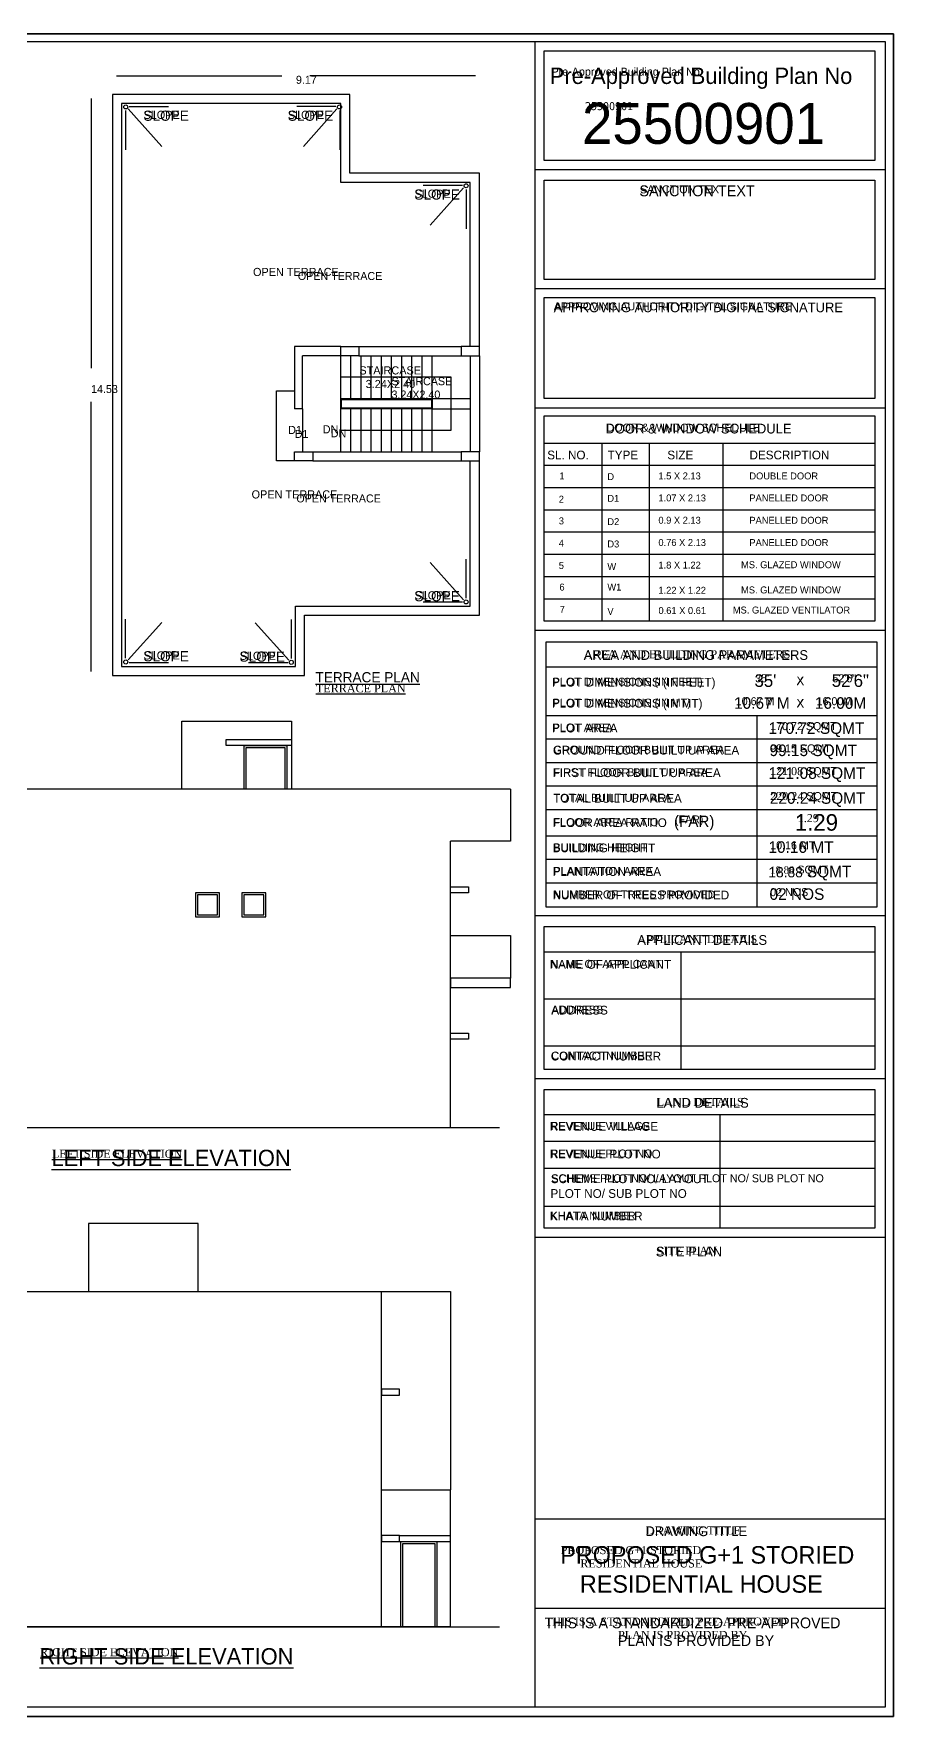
# Model space of a CAD drawing. Header units: metres. Extents: x -9383.9 to -9324.5, y 28762.6 to 28804.7.
# Drawn here: x -9345.96 to -9324.48, y 28762.61 to 28804.66 of the extents above; entities that cross this region are included whole.
import ezdxf

# ---------------------------------------------------------------- set-up
doc = ezdxf.new("R2010")
doc.units = ezdxf.units.M
for name, color, linetype in [('_D', 7, 'Continuous'), ('Chajja', 7, 'Continuous'), ('column', 7, 'Continuous'), ('dw text', 7, 'Continuous'), ('ELE', 7, 'Continuous'), ('ELE-2', 7, 'Continuous'), ('ELE-3', 7, 'Continuous'), ('FORMAT LINE', 7, 'Continuous'), ('rm text', 7, 'Continuous'), ('RM TXT', 7, 'Continuous'), ('SITE_PLAN', 7, 'Continuous'), ('STAIRS', 7, 'Continuous'), ('TEXT', 7, 'Continuous'), ('TEXT-D-W', 7, 'Continuous'), ('WALL', 7, 'Continuous'), ('win', 7, 'Continuous')]:
    doc.layers.add(name, color=color, linetype=linetype)

msp = doc.modelspace()

# ---------------------------------------------------------------- linework, layer by layer
at = {"layer": '_D'}
for p, q in [((-9334.045, 28785.782), (-9348.565, 28785.782)), ((-9335.545, 28777.323), (-9335.545, 28784.486)), ((-9349.926, 28777.323), (-9334.319, 28777.323)), ((-9348.565, 28777.323), (-9335.545, 28777.323)), ((-9348.565, 28773.227), (-9337.275, 28773.227)), ((-9349.926, 28764.845), (-9334.319, 28764.845)), ((-9335.545, 28764.845), (-9348.565, 28764.845))]:
    msp.add_line(p, q, dxfattribs=at)
for points in [[(-9342.263, 28785.782), (-9342.263, 28787.483), (-9339.519, 28787.483), (-9339.519, 28785.782)], [(-9340.704, 28785.782), (-9340.704, 28786.874), (-9339.634, 28786.874), (-9339.634, 28785.782)], [(-9341.848, 28773.227), (-9341.848, 28774.929), (-9344.591, 28774.929), (-9344.591, 28773.227)]]:
    msp.add_lwpolyline(points, dxfattribs=at)
for points in [[(-9341.92, 28782.591), (-9341.32, 28782.591), (-9341.32, 28783.191), (-9341.92, 28783.191)], [(-9340.763, 28782.591), (-9340.163, 28782.591), (-9340.163, 28783.191), (-9340.763, 28783.191)]]:
    msp.add_lwpolyline(points, close=True, dxfattribs=at)
at = {"layer": 'Chajja'}
msp.add_lwpolyline([(-9339.447, 28793.984), (-9339.897, 28793.984), (-9339.897, 28795.733), (-9339.447, 28795.733)], dxfattribs=at)
at = {"layer": 'column'}
for points in [[(-9338.291, 28796.841), (-9337.834, 28796.841), (-9337.834, 28796.613), (-9338.291, 28796.613)], [(-9334.825, 28796.841), (-9335.282, 28796.841), (-9335.282, 28796.613), (-9334.825, 28796.613)], [(-9339.447, 28794.213), (-9338.99, 28794.213), (-9338.99, 28793.984), (-9339.447, 28793.984)], [(-9334.825, 28794.213), (-9335.282, 28794.213), (-9335.282, 28793.984), (-9334.825, 28793.984)]]:
    msp.add_lwpolyline(points, close=True, dxfattribs=at)
at = {"layer": 'ELE'}
for p, q in [((-9334.045, 28785.782), (-9334.045, 28784.486)), ((-9334.045, 28784.486), (-9335.545, 28784.486)), ((-9337.275, 28768.274), (-9337.275, 28773.227)), ((-9337.275, 28773.227), (-9335.545, 28773.227)), ((-9335.545, 28773.227), (-9335.545, 28768.274)), ((-9337.275, 28764.845), (-9337.275, 28768.274)), ((-9337.275, 28768.274), (-9335.545, 28768.274))]:
    msp.add_line(p, q, dxfattribs=at)
for points in [[(-9339.519, 28786.874), (-9341.154, 28786.874), (-9341.154, 28787.024), (-9339.519, 28787.024)], [(-9335.545, 28780.829), (-9334.045, 28780.829), (-9334.045, 28781.057), (-9335.545, 28781.057)]]:
    msp.add_lwpolyline(points, close=True, dxfattribs=at)
at = {"layer": 'ELE-2'}
for p, q in [((-9335.545, 28782.124), (-9334.045, 28782.124)), ((-9334.045, 28782.124), (-9334.045, 28781.057))]:
    msp.add_line(p, q, dxfattribs=at)
msp.add_lwpolyline([(-9340.654, 28785.782), (-9340.654, 28786.824), (-9339.684, 28786.824), (-9339.684, 28785.782)], dxfattribs=at)
for points in [[(-9337.275, 28770.636), (-9336.825, 28770.636), (-9336.825, 28770.786), (-9337.275, 28770.786)], [(-9337.275, 28766.979), (-9336.825, 28766.979), (-9336.825, 28767.129), (-9337.275, 28767.129)]]:
    msp.add_lwpolyline(points, close=True, dxfattribs=at)
at = {"layer": 'ELE-3'}
for p, q in [((-9335.545, 28764.845), (-9335.545, 28768.274)), ((-9336.825, 28767.129), (-9335.545, 28767.129)), ((-9336.825, 28766.979), (-9335.545, 28766.979))]:
    msp.add_line(p, q, dxfattribs=at)
for points in [[(-9335.095, 28783.191), (-9335.545, 28783.191), (-9335.545, 28783.341), (-9335.095, 28783.341)], [(-9335.095, 28779.533), (-9335.545, 28779.533), (-9335.545, 28779.683), (-9335.095, 28779.683)]]:
    msp.add_lwpolyline(points, close=True, dxfattribs=at)
for points in [[(-9336.79, 28764.845), (-9336.79, 28766.979), (-9335.89, 28766.979), (-9335.89, 28764.845)], [(-9336.74, 28764.845), (-9336.74, 28766.929), (-9335.94, 28766.929), (-9335.94, 28764.845)]]:
    msp.add_lwpolyline(points, dxfattribs=at)
at = {"layer": 'FORMAT LINE'}
for p, q in [((-9333.204, 28794.425), (-9324.943, 28794.425)), ((-9331.765, 28794.425), (-9331.765, 28789.979)), ((-9330.583, 28794.425), (-9330.583, 28789.979)), ((-9328.742, 28794.425), (-9328.74, 28789.979)), ((-9333.204, 28793.88), (-9324.943, 28793.88)), ((-9333.204, 28793.322), (-9324.943, 28793.322)), ((-9333.204, 28792.765), (-9324.943, 28792.765)), ((-9333.204, 28792.208), (-9324.943, 28792.208)), ((-9333.204, 28791.65), (-9324.943, 28791.65)), ((-9333.204, 28791.093), (-9324.943, 28791.093)), ((-9333.204, 28791.093), (-9324.943, 28791.093)), ((-9333.204, 28790.536), (-9324.943, 28790.536)), ((-9333.153, 28788.84), (-9324.892, 28788.84)), ((-9333.153, 28787.626), (-9324.892, 28787.626)), ((-9327.893, 28787.626), (-9327.893, 28782.836)), ((-9333.153, 28787.038), (-9324.892, 28787.038)), ((-9333.153, 28786.45), (-9324.892, 28786.45)), ((-9333.153, 28785.862), (-9324.892, 28785.862)), ((-9333.153, 28785.274), (-9324.892, 28785.274)), ((-9333.153, 28784.618), (-9324.892, 28784.618)), ((-9333.153, 28784.03), (-9324.892, 28784.03)), ((-9333.153, 28783.442), (-9324.892, 28783.442)), ((-9333.207, 28781.72), (-9324.946, 28781.72)), ((-9329.791, 28781.72), (-9329.791, 28778.78)), ((-9333.207, 28780.544), (-9324.946, 28780.544)), ((-9333.207, 28779.368), (-9324.946, 28779.368)), ((-9333.207, 28777.652), (-9324.946, 28777.652)), ((-9328.821, 28777.652), (-9328.821, 28774.811)), ((-9333.207, 28776.981), (-9324.946, 28776.981)), ((-9333.207, 28776.31), (-9324.946, 28776.31)), ((-9333.207, 28775.36), (-9324.946, 28775.36))]:
    msp.add_line(p, q, dxfattribs=at)
for points in [[(-9383.883, 28762.611), (-9324.483, 28762.611), (-9324.483, 28804.661), (-9383.883, 28804.661)], [(-9383.683, 28762.851), (-9324.683, 28762.851), (-9324.683, 28804.461), (-9383.683, 28804.461)], [(-9333.207, 28804.231), (-9324.946, 28804.231), (-9324.946, 28801.495), (-9333.207, 28801.495)], [(-9333.207, 28801.002), (-9324.946, 28801.002), (-9324.946, 28798.52), (-9333.207, 28798.52)], [(-9333.207, 28798.067), (-9324.946, 28798.067), (-9324.946, 28795.54), (-9333.207, 28795.54)], [(-9333.204, 28795.109), (-9324.943, 28795.109), (-9324.943, 28789.979), (-9333.204, 28789.979)], [(-9333.153, 28789.466), (-9324.892, 28789.466), (-9324.892, 28782.836), (-9333.153, 28782.836)], [(-9333.207, 28782.346), (-9324.946, 28782.346), (-9324.946, 28778.78), (-9333.207, 28778.78)], [(-9333.207, 28778.278), (-9324.946, 28778.278), (-9324.946, 28774.811), (-9333.207, 28774.811)]]:
    msp.add_lwpolyline(points, close=True, dxfattribs=at)
for points in [[(-9333.434, 28762.863), (-9333.434, 28804.461)], [(-9333.434, 28801.269), (-9324.683, 28801.269)], [(-9333.434, 28798.295), (-9324.683, 28798.295)], [(-9333.434, 28795.314), (-9324.683, 28795.314)], [(-9333.434, 28789.754), (-9324.683, 28789.754)], [(-9333.434, 28782.622), (-9324.683, 28782.622)], [(-9333.434, 28778.554), (-9324.683, 28778.554)], [(-9333.434, 28774.586), (-9324.683, 28774.586)], [(-9333.434, 28767.549), (-9324.683, 28767.549)], [(-9333.434, 28765.311), (-9324.683, 28765.311)]]:
    msp.add_lwpolyline(points, dxfattribs=at)
at = {"layer": 'SITE_PLAN'}
for p, q in [((-9383.883, 28804.661), (-9324.483, 28804.661)), ((-9324.483, 28804.661), (-9383.883, 28804.661)), ((-9324.683, 28804.461), (-9383.683, 28804.461)), ((-9333.434, 28762.863), (-9333.434, 28804.461)), ((-9324.683, 28762.851), (-9324.683, 28804.461)), ((-9324.483, 28804.661), (-9324.483, 28762.611)), ((-9324.483, 28762.611), (-9324.483, 28804.661)), ((-9333.207, 28804.231), (-9324.946, 28804.231)), ((-9333.207, 28801.495), (-9333.207, 28804.231)), ((-9324.946, 28804.231), (-9324.946, 28801.495)), ((-9343.893, 28803.609), (-9339.759, 28803.609)), ((-9334.925, 28803.609), (-9339.059, 28803.609)), ((-9344.527, 28803.044), (-9344.527, 28796.299)), ((-9338.061, 28803.144), (-9343.993, 28803.144)), ((-9343.993, 28803.144), (-9343.993, 28788.618)), ((-9338.061, 28801.174), (-9338.061, 28803.144)), ((-9338.291, 28802.914), (-9343.763, 28802.914)), ((-9343.763, 28802.914), (-9343.763, 28788.848)), ((-9338.291, 28800.944), (-9338.291, 28802.914)), ((-9324.946, 28801.495), (-9333.207, 28801.495)), ((-9335.055, 28800.944), (-9338.291, 28800.944)), ((-9334.825, 28801.174), (-9338.061, 28801.174)), ((-9335.055, 28796.841), (-9335.055, 28800.944)), ((-9334.825, 28796.841), (-9334.825, 28801.174)), ((-9333.434, 28801.269), (-9324.683, 28801.269)), ((-9333.207, 28801.002), (-9324.946, 28801.002)), ((-9333.207, 28798.52), (-9333.207, 28801.002)), ((-9324.946, 28801.002), (-9324.946, 28798.52)), ((-9324.946, 28798.52), (-9333.207, 28798.52)), ((-9333.434, 28798.295), (-9324.683, 28798.295)), ((-9333.207, 28798.067), (-9324.946, 28798.067)), ((-9333.207, 28795.54), (-9333.207, 28798.067)), ((-9324.946, 28798.067), (-9324.946, 28795.54)), ((-9338.291, 28796.841), (-9339.447, 28796.841)), ((-9339.447, 28796.841), (-9339.447, 28795.283)), ((-9338.291, 28796.841), (-9337.834, 28796.841)), ((-9338.291, 28796.613), (-9338.291, 28796.841)), ((-9337.834, 28796.841), (-9335.282, 28796.841)), ((-9337.834, 28796.841), (-9337.834, 28796.613)), ((-9334.825, 28796.841), (-9335.282, 28796.841)), ((-9335.282, 28796.841), (-9335.282, 28796.613)), ((-9334.825, 28796.613), (-9334.825, 28796.841)), ((-9339.247, 28795.283), (-9339.247, 28796.613)), ((-9338.291, 28796.613), (-9339.247, 28796.613)), ((-9338.291, 28795.54), (-9338.291, 28796.613)), ((-9337.834, 28796.613), (-9338.291, 28796.613)), ((-9338.037, 28795.54), (-9338.037, 28796.613)), ((-9337.834, 28796.613), (-9335.282, 28796.613)), ((-9337.783, 28795.54), (-9337.783, 28796.613)), ((-9337.529, 28795.54), (-9337.529, 28796.613)), ((-9337.275, 28795.54), (-9337.275, 28796.613)), ((-9337.021, 28795.54), (-9337.021, 28796.613)), ((-9336.767, 28795.54), (-9336.767, 28796.613)), ((-9336.513, 28795.54), (-9336.513, 28796.613)), ((-9336.259, 28795.54), (-9336.259, 28796.613)), ((-9336.005, 28794.213), (-9336.005, 28796.613)), ((-9335.282, 28796.613), (-9334.825, 28796.613)), ((-9335.055, 28796.613), (-9335.055, 28794.213)), ((-9334.825, 28796.613), (-9334.825, 28794.213)), ((-9344.527, 28788.718), (-9344.527, 28795.463)), ((-9339.897, 28793.984), (-9339.897, 28795.733)), ((-9339.897, 28795.733), (-9339.447, 28795.733)), ((-9338.291, 28795.286), (-9338.291, 28795.54)), ((-9338.291, 28795.54), (-9336.005, 28795.54)), ((-9338.271, 28795.306), (-9338.271, 28795.52)), ((-9338.271, 28795.52), (-9336.025, 28795.52)), ((-9336.025, 28795.52), (-9336.025, 28795.306)), ((-9336.005, 28795.54), (-9335.055, 28795.54)), ((-9336.005, 28795.54), (-9336.005, 28795.286)), ((-9324.946, 28795.54), (-9333.207, 28795.54)), ((-9339.247, 28795.283), (-9339.447, 28795.283)), ((-9339.247, 28795.283), (-9339.247, 28794.213)), ((-9338.291, 28794.213), (-9338.291, 28795.286)), ((-9336.005, 28795.286), (-9338.291, 28795.286)), ((-9336.025, 28795.306), (-9338.271, 28795.306)), ((-9338.037, 28794.213), (-9338.037, 28795.286)), ((-9337.783, 28794.213), (-9337.783, 28795.286)), ((-9337.529, 28794.213), (-9337.529, 28795.286)), ((-9337.275, 28794.213), (-9337.275, 28795.286)), ((-9337.021, 28794.213), (-9337.021, 28795.286)), ((-9336.767, 28794.213), (-9336.767, 28795.286)), ((-9336.513, 28794.213), (-9336.513, 28795.286)), ((-9336.259, 28794.213), (-9336.259, 28795.286)), ((-9336.005, 28795.286), (-9335.055, 28795.286)), ((-9333.434, 28795.314), (-9324.683, 28795.314)), ((-9333.204, 28795.109), (-9324.943, 28795.109)), ((-9333.204, 28789.979), (-9333.204, 28795.109)), ((-9324.943, 28795.109), (-9324.943, 28789.979)), ((-9339.447, 28794.213), (-9338.99, 28794.213)), ((-9339.447, 28793.984), (-9339.447, 28794.213)), ((-9338.99, 28794.213), (-9335.282, 28794.213)), ((-9338.99, 28794.213), (-9338.99, 28793.984)), ((-9334.825, 28794.213), (-9335.282, 28794.213)), ((-9335.282, 28794.213), (-9335.282, 28793.984)), ((-9334.825, 28793.984), (-9334.825, 28794.213)), ((-9333.204, 28794.425), (-9324.943, 28794.425)), ((-9331.765, 28794.425), (-9331.765, 28789.979)), ((-9330.583, 28794.425), (-9330.583, 28789.979)), ((-9328.742, 28794.425), (-9328.74, 28789.979)), ((-9339.447, 28793.984), (-9339.897, 28793.984)), ((-9338.99, 28793.984), (-9339.447, 28793.984)), ((-9338.99, 28793.984), (-9335.282, 28793.984)), ((-9335.282, 28793.984), (-9334.825, 28793.984)), ((-9335.055, 28790.358), (-9335.055, 28793.984)), ((-9334.825, 28790.128), (-9334.825, 28793.984)), ((-9333.204, 28793.88), (-9324.943, 28793.88)), ((-9333.204, 28793.322), (-9324.943, 28793.322)), ((-9333.204, 28792.765), (-9324.943, 28792.765)), ((-9333.204, 28792.208), (-9324.943, 28792.208)), ((-9333.204, 28791.65), (-9324.943, 28791.65)), ((-9333.204, 28791.093), (-9324.943, 28791.093)), ((-9333.204, 28791.093), (-9324.943, 28791.093)), ((-9333.204, 28790.536), (-9324.943, 28790.536)), ((-9339.423, 28788.848), (-9339.423, 28790.358)), ((-9339.423, 28790.358), (-9335.055, 28790.358)), ((-9339.193, 28788.618), (-9339.193, 28790.128)), ((-9339.193, 28790.128), (-9334.825, 28790.128)), ((-9334.825, 28790.128), (-9334.825, 28790.128)), ((-9324.943, 28789.979), (-9333.204, 28789.979)), ((-9333.434, 28789.754), (-9324.683, 28789.754)), ((-9333.153, 28789.466), (-9324.892, 28789.466)), ((-9333.153, 28782.836), (-9333.153, 28789.466)), ((-9324.892, 28789.466), (-9324.892, 28782.836)), ((-9343.763, 28788.848), (-9339.423, 28788.848)), ((-9333.153, 28788.84), (-9324.892, 28788.84)), ((-9343.993, 28788.618), (-9339.193, 28788.618)), ((-9342.263, 28785.782), (-9342.263, 28787.483)), ((-9342.263, 28787.483), (-9339.519, 28787.483)), ((-9339.519, 28787.483), (-9339.519, 28785.782)), ((-9333.153, 28787.626), (-9324.892, 28787.626)), ((-9327.893, 28787.626), (-9327.893, 28782.836)), ((-9341.154, 28786.874), (-9341.154, 28787.024)), ((-9341.154, 28787.024), (-9339.519, 28787.024)), ((-9339.519, 28787.024), (-9339.519, 28786.874)), ((-9333.153, 28787.038), (-9324.892, 28787.038)), ((-9339.519, 28786.874), (-9341.154, 28786.874)), ((-9340.704, 28785.782), (-9340.704, 28786.874)), ((-9340.704, 28786.874), (-9339.634, 28786.874)), ((-9340.654, 28785.782), (-9340.654, 28786.824)), ((-9340.654, 28786.824), (-9339.684, 28786.824)), ((-9339.684, 28786.824), (-9339.684, 28785.782)), ((-9339.634, 28786.874), (-9339.634, 28785.782)), ((-9333.153, 28786.45), (-9324.892, 28786.45)), ((-9334.045, 28785.782), (-9348.565, 28785.782)), ((-9334.045, 28785.782), (-9334.045, 28784.486)), ((-9333.153, 28785.862), (-9324.892, 28785.862)), ((-9333.153, 28785.274), (-9324.892, 28785.274)), ((-9333.153, 28784.618), (-9324.892, 28784.618)), ((-9334.045, 28784.486), (-9335.545, 28784.486)), ((-9335.545, 28777.323), (-9335.545, 28784.486)), ((-9333.153, 28784.03), (-9324.892, 28784.03)), ((-9335.545, 28783.191), (-9335.545, 28783.341)), ((-9335.545, 28783.341), (-9335.095, 28783.341)), ((-9335.095, 28783.341), (-9335.095, 28783.191)), ((-9333.153, 28783.442), (-9324.892, 28783.442)), ((-9341.32, 28783.191), (-9341.92, 28783.191)), ((-9341.92, 28783.191), (-9341.92, 28782.591)), ((-9341.37, 28783.141), (-9341.87, 28783.141)), ((-9341.87, 28783.141), (-9341.87, 28782.641)), ((-9341.37, 28782.641), (-9341.37, 28783.141)), ((-9341.32, 28782.591), (-9341.32, 28783.191)), ((-9340.163, 28783.191), (-9340.763, 28783.191)), ((-9340.763, 28783.191), (-9340.763, 28782.591)), ((-9340.213, 28783.141), (-9340.713, 28783.141)), ((-9340.713, 28783.141), (-9340.713, 28782.641)), ((-9340.213, 28782.641), (-9340.213, 28783.141)), ((-9340.163, 28782.591), (-9340.163, 28783.191)), ((-9335.095, 28783.191), (-9335.545, 28783.191)), ((-9324.892, 28782.836), (-9333.153, 28782.836)), ((-9341.92, 28782.591), (-9341.32, 28782.591)), ((-9341.87, 28782.641), (-9341.37, 28782.641)), ((-9340.763, 28782.591), (-9340.163, 28782.591)), ((-9340.713, 28782.641), (-9340.213, 28782.641)), ((-9333.434, 28782.622), (-9324.683, 28782.622)), ((-9335.545, 28782.124), (-9334.045, 28782.124)), ((-9334.045, 28782.124), (-9334.045, 28781.057)), ((-9333.207, 28782.346), (-9324.946, 28782.346)), ((-9333.207, 28778.78), (-9333.207, 28782.346)), ((-9324.946, 28782.346), (-9324.946, 28778.78)), ((-9333.207, 28781.72), (-9324.946, 28781.72)), ((-9329.791, 28781.72), (-9329.791, 28778.78)), ((-9334.045, 28781.057), (-9335.545, 28781.057)), ((-9335.545, 28781.057), (-9335.545, 28780.829)), ((-9335.545, 28780.829), (-9334.045, 28780.829)), ((-9334.045, 28780.829), (-9334.045, 28781.057)), ((-9333.207, 28780.544), (-9324.946, 28780.544)), ((-9335.545, 28779.533), (-9335.545, 28779.683)), ((-9335.545, 28779.683), (-9335.095, 28779.683)), ((-9335.095, 28779.533), (-9335.545, 28779.533)), ((-9335.095, 28779.683), (-9335.095, 28779.533)), ((-9333.207, 28779.368), (-9324.946, 28779.368)), ((-9324.946, 28778.78), (-9333.207, 28778.78)), ((-9333.434, 28778.554), (-9324.683, 28778.554)), ((-9333.207, 28778.278), (-9324.946, 28778.278)), ((-9333.207, 28774.811), (-9333.207, 28778.278)), ((-9324.946, 28778.278), (-9324.946, 28774.811)), ((-9333.207, 28777.652), (-9324.946, 28777.652)), ((-9328.821, 28777.652), (-9328.821, 28774.811)), ((-9349.926, 28777.323), (-9334.319, 28777.323)), ((-9348.565, 28777.323), (-9335.545, 28777.323)), ((-9333.207, 28776.981), (-9324.946, 28776.981)), ((-9333.207, 28776.31), (-9324.946, 28776.31)), ((-9333.207, 28775.36), (-9324.946, 28775.36)), ((-9341.848, 28774.929), (-9344.591, 28774.929)), ((-9344.591, 28774.929), (-9344.591, 28773.227)), ((-9341.848, 28773.227), (-9341.848, 28774.929)), ((-9333.434, 28774.586), (-9324.683, 28774.586)), ((-9324.946, 28774.811), (-9333.207, 28774.811)), ((-9348.565, 28773.227), (-9337.275, 28773.227)), ((-9337.275, 28768.274), (-9337.275, 28773.227)), ((-9337.275, 28773.227), (-9335.545, 28773.227)), ((-9335.545, 28773.227), (-9335.545, 28768.274)), ((-9336.825, 28770.786), (-9337.275, 28770.786)), ((-9337.275, 28770.786), (-9337.275, 28770.636)), ((-9337.275, 28770.636), (-9336.825, 28770.636)), ((-9336.825, 28770.636), (-9336.825, 28770.786)), ((-9337.275, 28764.845), (-9337.275, 28768.274)), ((-9337.275, 28768.274), (-9335.545, 28768.274)), ((-9335.545, 28764.845), (-9335.545, 28768.274)), ((-9333.434, 28767.549), (-9324.683, 28767.549)), ((-9336.825, 28767.129), (-9337.275, 28767.129)), ((-9337.275, 28767.129), (-9337.275, 28766.979)), ((-9337.275, 28766.979), (-9336.825, 28766.979)), ((-9336.825, 28767.129), (-9335.545, 28767.129)), ((-9336.825, 28766.979), (-9336.825, 28767.129)), ((-9336.825, 28766.979), (-9335.545, 28766.979)), ((-9336.79, 28764.845), (-9336.79, 28766.979)), ((-9336.79, 28766.979), (-9335.89, 28766.979)), ((-9336.74, 28764.845), (-9336.74, 28766.929)), ((-9336.74, 28766.929), (-9335.94, 28766.929)), ((-9335.94, 28766.929), (-9335.94, 28764.845)), ((-9335.89, 28766.979), (-9335.89, 28764.845)), ((-9333.434, 28765.311), (-9324.683, 28765.311)), ((-9349.926, 28764.845), (-9334.319, 28764.845)), ((-9335.545, 28764.845), (-9348.565, 28764.845)), ((-9383.683, 28762.851), (-9324.683, 28762.851)), ((-9324.483, 28762.611), (-9383.883, 28762.611)), ((-9383.883, 28762.611), (-9324.483, 28762.611))]:
    msp.add_line(p, q, dxfattribs=at)
for points in [[(-9343.666, 28802.738), (-9343.666, 28801.758)], [(-9343.597, 28802.779), (-9342.76, 28801.844)], [(-9343.572, 28802.84), (-9342.592, 28802.84)], [(-9338.41, 28802.84), (-9339.39, 28802.84)], [(-9338.385, 28802.779), (-9339.221, 28801.844)], [(-9338.316, 28802.738), (-9338.316, 28801.758)], [(-9335.246, 28800.87), (-9336.226, 28800.87)], [(-9335.221, 28800.809), (-9336.057, 28799.874)], [(-9335.152, 28800.768), (-9335.152, 28799.788)], [(-9338.291, 28794.749), (-9335.53, 28794.749), (-9335.53, 28796.076)], [(-9335.53, 28796.076), (-9338.291, 28796.076)], [(-9335.221, 28790.512), (-9336.057, 28791.447)], [(-9335.152, 28790.553), (-9335.152, 28791.533)], [(-9335.246, 28790.451), (-9336.226, 28790.451)], [(-9343.666, 28789.052), (-9343.666, 28790.032)], [(-9339.52, 28789.043), (-9339.52, 28790.023)], [(-9343.597, 28789.011), (-9342.76, 28789.946)], [(-9339.589, 28789.002), (-9340.425, 28789.937)], [(-9343.572, 28788.95), (-9342.592, 28788.95)], [(-9339.614, 28788.941), (-9340.594, 28788.941)]]:
    msp.add_lwpolyline(points, dxfattribs=at)
for centre in [(-9343.66, 28802.83), (-9338.321, 28802.83), (-9335.157, 28800.86), (-9335.157, 28790.461), (-9343.66, 28788.96), (-9339.525, 28788.951)]:
    msp.add_circle(centre, 0.0508, dxfattribs=at)
at = {"layer": 'STAIRS'}
for p, q in [((-9338.291, 28795.54), (-9338.291, 28796.613)), ((-9338.037, 28795.54), (-9338.037, 28796.613)), ((-9337.783, 28795.54), (-9337.783, 28796.613)), ((-9337.529, 28795.54), (-9337.529, 28796.613)), ((-9337.275, 28795.54), (-9337.275, 28796.613)), ((-9337.021, 28795.54), (-9337.021, 28796.613)), ((-9336.767, 28795.54), (-9336.767, 28796.613)), ((-9336.513, 28795.54), (-9336.513, 28796.613)), ((-9336.259, 28795.54), (-9336.259, 28796.613)), ((-9336.005, 28794.213), (-9336.005, 28796.613)), ((-9336.005, 28795.54), (-9335.055, 28795.54)), ((-9338.291, 28794.213), (-9338.291, 28795.286)), ((-9338.037, 28794.213), (-9338.037, 28795.286)), ((-9337.783, 28794.213), (-9337.783, 28795.286)), ((-9337.529, 28794.213), (-9337.529, 28795.286)), ((-9337.275, 28794.213), (-9337.275, 28795.286)), ((-9337.021, 28794.213), (-9337.021, 28795.286)), ((-9336.767, 28794.213), (-9336.767, 28795.286)), ((-9336.513, 28794.213), (-9336.513, 28795.286)), ((-9336.259, 28794.213), (-9336.259, 28795.286)), ((-9336.005, 28795.286), (-9335.055, 28795.286))]:
    msp.add_line(p, q, dxfattribs=at)
at = {"layer": 'WALL'}
for p, q in [((-9343.893, 28803.609), (-9339.759, 28803.609)), ((-9334.925, 28803.609), (-9339.059, 28803.609)), ((-9344.527, 28803.044), (-9344.527, 28796.299)), ((-9337.834, 28796.841), (-9335.282, 28796.841)), ((-9339.247, 28795.283), (-9339.247, 28796.613)), ((-9337.834, 28796.613), (-9335.282, 28796.613)), ((-9335.055, 28796.613), (-9335.055, 28794.213)), ((-9334.825, 28796.613), (-9334.825, 28794.213)), ((-9344.527, 28788.718), (-9344.527, 28795.463)), ((-9339.247, 28795.283), (-9339.447, 28795.283)), ((-9338.99, 28794.213), (-9335.282, 28794.213)), ((-9338.99, 28793.984), (-9335.282, 28793.984))]:
    msp.add_line(p, q, dxfattribs=at)
msp.add_lwpolyline([(-9383.883, 28762.611), (-9383.883, 28804.661), (-9324.483, 28804.661), (-9324.483, 28762.611)], close=True, dxfattribs=at)
for points in [[(-9338.291, 28796.841), (-9339.447, 28796.841), (-9339.447, 28795.283)], [(-9338.291, 28796.613), (-9339.247, 28796.613)]]:
    msp.add_lwpolyline(points, dxfattribs=at)
at = {"layer": 'win'}
msp.add_line((-9339.247, 28795.283), (-9339.247, 28794.213), dxfattribs=at)
for points in [[(-9334.825, 28796.841), (-9334.825, 28801.174), (-9338.061, 28801.174), (-9338.061, 28803.144), (-9343.993, 28803.144), (-9343.993, 28788.618), (-9339.193, 28788.618), (-9339.193, 28790.128), (-9334.825, 28790.128), (-9334.825, 28790.128), (-9334.825, 28793.984)], [(-9335.055, 28796.841), (-9335.055, 28800.944), (-9338.291, 28800.944), (-9338.291, 28802.914), (-9343.763, 28802.914), (-9343.763, 28788.848), (-9339.423, 28788.848), (-9339.423, 28790.358), (-9335.055, 28790.358), (-9335.055, 28793.984)]]:
    msp.add_lwpolyline(points, dxfattribs=at)
for points in [[(-9336.005, 28795.286), (-9338.291, 28795.286), (-9338.291, 28795.54), (-9336.005, 28795.54)], [(-9336.025, 28795.306), (-9338.271, 28795.306), (-9338.271, 28795.52), (-9336.025, 28795.52)], [(-9341.87, 28782.641), (-9341.37, 28782.641), (-9341.37, 28783.141), (-9341.87, 28783.141)], [(-9340.713, 28782.641), (-9340.213, 28782.641), (-9340.213, 28783.141), (-9340.713, 28783.141)]]:
    msp.add_lwpolyline(points, close=True, dxfattribs=at)
for centre in [(-9343.66, 28802.83), (-9338.321, 28802.83), (-9335.157, 28800.86), (-9335.157, 28790.461), (-9343.66, 28788.96), (-9339.525, 28788.951)]:
    msp.add_circle(centre, 0.0508, dxfattribs=at)

# ---------------------------------------------------------------- texts
at = {"layer": 'dw text'}
for s, height, p in [('SL. NO. ', 0.2183, (-9333.131, 28794.023)), ('TYPE ', 0.2183, (-9331.622, 28794.023)), ('SIZE ', 0.2183, (-9330.13, 28794.023)), (' DESCRIPTION  ', 0.21827, (-9328.158, 28794.023))]:
    msp.add_text(s, height=height, dxfattribs=at).set_placement(p)
at = {"layer": 'dw text', "char_height": 0.2, "attachment_point": 1}
for s, insert in [('Pre-Approved Building Plan No', (-9333.021, 28803.812)), ('{\\fTahoma|b0|i0|c0|p34;25500901}', (-9332.186, 28802.95)), ('SANCTION TEXT', (-9330.812, 28800.872)), ('APPROVING AUTHORITY DIGITAL SIGNATURE', (-9332.967, 28797.947)), ('DOOR & WINDOW SCHEDULE', (-9331.648, 28794.916)), ('{\\fTimes New Roman|b0|i0|c0|p18;AREA AND BUILDING PARAMETERS}', (-9332.216, 28789.254)), ('PLOT DIMENSIONS (IN FEET)', (-9332.991, 28788.567)), ("35'", (-9327.935, 28788.652)), ('X', (-9326.901, 28788.595)), ('52\'6"', (-9326.005, 28788.652)), ('PLOT DIMENSIONS (IN MT)', (-9332.991, 28788.042)), ('10.67 M', (-9328.421, 28788.079)), ('X', (-9326.901, 28788.033)), ('16.00M', (-9326.402, 28788.079)), ('170.72 SQMT', (-9327.561, 28787.456)), ('PLOT AREA', (-9332.991, 28787.421)), ('GROUND FLOOR BUILT UP AREA', (-9332.972, 28786.867)), ('99.15 SQMT', (-9327.561, 28786.901)), ('FIRST FLOOR BUILT UP AREA', (-9332.972, 28786.305)), ('121{\\fTimes New Roman|b0|i0|c0|p18;.08 }SQMT', (-9327.561, 28786.332)), ('TOTAL BUILT UP AREA', (-9332.972, 28785.665)), ('{\\fTimes New Roman|b0|i0|c0|p18;220.24} SQMT', (-9327.561, 28785.709)), ('FLOOR AREA RATIO ', (-9332.972, 28785.057)), ('(FAR)', (-9329.941, 28785.124)), ('{\\fTimes New Roman|b0|i0|c0|p18;1.29}', (-9326.873, 28785.158)), ('BUILDING HEIGHT', (-9332.972, 28784.426)), ('10.16 MT', (-9327.561, 28784.479)), ('PLANTATION AREA', (-9332.972, 28783.838)), ('{\\fTimes New Roman|b0|i0|c0|p18;\\H0.89286x;18.88} SQMT', (-9327.561, 28783.871)), ('NUMBER OF TREES PROVIDED', (-9332.972, 28783.25)), ('02 NOS', (-9327.561, 28783.308)), ('{\\fTimes New Roman|b0|i0|c0|p18;APPLICANT DETAILS}', (-9330.878, 28782.134)), ('NAME OF APPLICANT', (-9333.045, 28781.515)), ('ADDRESS', (-9333.027, 28780.372)), ('CONTACT NUMBER', (-9333.027, 28779.223)), ('{\\fTimes New Roman|b0|i0|c0|p18;LAND DETAILS}', (-9330.395, 28778.066)), ('REVENUE VILLAGE', (-9333.045, 28777.466)), ('\\pi0.11254;{\\fTimes New Roman|b0|i0|c0|p18;\\LLEFT SIDE ELEVATION}', (-9345.618, 28776.77)), ('REVENUE PLOT NO', (-9333.045, 28776.776)), ('SCHEME PLOT NO/ LAYOUT PLOT NO/ SUB PLOT NO', (-9333.027, 28776.158)), ('KHATA NUMBER', (-9333.045, 28775.222)), ('{\\fTimes New Roman|b0|i0|c0|p18;SITE PLAN}', (-9330.395, 28774.347)), ('{\\fTimes New Roman|b0|i0|c0|p18;DRAWING TITLE}', (-9330.669, 28767.358)), ('\\pi0.71196;{\\fTimes New Roman|b0|i0|c0|p18;PROPOSED G+1 STORIED \\P\\pi1.20309;RESIDENTIAL HOUSE}', (-9333.506, 28766.865)), ('\\pi0.15267;{\\fTimes New Roman|b0|i0|c0|p18;THIS IS A STANDARDIZED PRE-APPROVED \\P\\pi1.97813;PLAN IS PROVIDED BY}', (-9333.339, 28765.08)), ('\\pi0.2039;{\\fTimes New Roman|b0|i0|c0|p18;\\LRIGHT SIDE ELEVATION}', (-9346.006, 28764.315))]:
    msp.add_mtext(s, dxfattribs=dict(at, insert=insert))
at = {"layer": 'rm text', "char_height": 0.2, "attachment_point": 1}
for insert in [(-9343.218, 28802.738), (-9339.612, 28802.738), (-9336.448, 28800.768), (-9336.448, 28790.731), (-9343.218, 28789.23), (-9340.816, 28789.221)]:
    msp.add_mtext('{\\H1.27x;SLOPE}   ', dxfattribs=dict(at, insert=insert))
at = {"layer": 'RM TXT', "char_height": 0.2, "attachment_point": 1}
for s, insert in [('OPEN TERRACE', (-9339.361, 28798.705)), ('STAIRCASE\\P3.24X2.40', (-9337.021, 28796.076)), ('DN', (-9338.537, 28794.775)), ('OPEN TERRACE', (-9339.398, 28793.147))]:
    msp.add_mtext(s, dxfattribs=dict(at, insert=insert))
at = {"layer": 'SITE_PLAN'}
for s, height, p in [('Pre-Approved Building Plan No', 0.40828, (-9333.065, 28803.404)), ('SLOPE', 0.2032, (-9343.218, 28802.531)), ('SLOPE', 0.2032, (-9339.612, 28802.531)), ('25500901', 1.0207, (-9332.261, 28801.908)), ('SLOPE', 0.2032, (-9336.448, 28800.561)), ('SANCTION TEXT', 0.26946, (-9330.829, 28800.598)), ('APPROVING AUTHORITY DIGITAL SIGNATURE', 0.24252, (-9332.967, 28797.7)), ('STAIRCASE', 0.2032, (-9337.824, 28796.145)), ('3.24X2.40', 0.2032, (-9337.667, 28795.805)), ('D1', 0.2032, (-9339.605, 28794.657)), ('DN', 0.2032, (-9338.741, 28794.673)), ('DOOR & WINDOW SCHEDULE', 0.24252, (-9331.675, 28794.67)), ('SL. NO. ', 0.2183, (-9333.131, 28794.023)), ('TYPE ', 0.2183, (-9331.622, 28794.023)), ('SIZE ', 0.2183, (-9330.13, 28794.023)), (' DESCRIPTION  ', 0.21827, (-9328.158, 28794.023)), ('1', 0.174, (-9332.826, 28793.521)), ('D ', 0.1737, (-9331.628, 28793.504)), ('1.5 X 2.13', 0.1737, (-9330.353, 28793.522)), ('DOUBLE DOOR       ', 0.1737, (-9328.08, 28793.522)), ('2', 0.174, (-9332.842, 28792.94)), ('D1', 0.1737, (-9331.628, 28792.962)), ('1.07 X 2.13', 0.1737, (-9330.353, 28792.972)), ('PANELLED DOOR       ', 0.1737, (-9328.08, 28792.972)), ('3', 0.174, (-9332.842, 28792.398)), ('D2', 0.1737, (-9331.628, 28792.379)), ('0.9 X 2.13', 0.1737, (-9330.353, 28792.415)), ('PANELLED DOOR       ', 0.1737, (-9328.08, 28792.414)), ('4', 0.174, (-9332.842, 28791.841)), ('D3', 0.1737, (-9331.628, 28791.822)), ('0.76 X 2.13', 0.1737, (-9330.353, 28791.858)), ('PANELLED DOOR       ', 0.1737, (-9328.08, 28791.857)), ('5', 0.174, (-9332.842, 28791.284)), ('W', 0.174, (-9331.628, 28791.256)), ('1.8 X 1.22', 0.1737, (-9330.353, 28791.294)), ('MS. GLAZED WINDOW', 0.1737, (-9328.288, 28791.303)), ('6', 0.174, (-9332.826, 28790.744)), ('W1', 0.1737, (-9331.628, 28790.745)), ('1.22 X 1.22', 0.1737, (-9330.353, 28790.664)), ('MS. GLAZED WINDOW', 0.1737, (-9328.288, 28790.673)), ('SLOPE', 0.2032, (-9336.448, 28790.524)), ('7', 0.174, (-9332.818, 28790.188)), ('V', 0.174, (-9331.628, 28790.137)), ('0.61 X 0.61', 0.1737, (-9330.351, 28790.158)), ('MS. GLAZED VENTILATOR', 0.1737, (-9328.493, 28790.171)), ('SLOPE', 0.2032, (-9343.218, 28789.023)), ('SLOPE', 0.2032, (-9340.816, 28789.014)), ('AREA AND BUILDING PARAMETERS', 0.24252, (-9332.218, 28789.012)), ('%%UTERRACE PLAN', 0.254, (-9338.92, 28788.452)), ('PLOT DIMENSIONS (IN FEET)', 0.21827, (-9333.014, 28788.345)), ("35'", 0.3143, (-9327.953, 28788.337)), ('X', 0.218, (-9326.903, 28788.377)), ('52\'6"', 0.3143, (-9326.023, 28788.337)), ('PLOT DIMENSIONS (IN MT)', 0.21827, (-9333.014, 28787.819)), ('10.67 M', 0.2881, (-9328.464, 28787.79)), ('X', 0.218, (-9326.903, 28787.815)), ('16.00M', 0.2881, (-9326.446, 28787.79)), ('170.72 SQMT', 0.28811, (-9327.605, 28787.163)), ('PLOT AREA', 0.2183, (-9333.014, 28787.199)), ('GROUND FLOOR BUILT UP AREA', 0.21827, (-9332.989, 28786.645)), ('99.15 SQMT', 0.2881, (-9327.577, 28786.608)), ('FIRST FLOOR BUILT UP AREA', 0.21827, (-9332.997, 28786.083)), ('121', 0.2881, (-9327.605, 28786.039)), ('.08 ', 0.2881, (-9326.933, 28786.039)), ('SQMT', 0.2881, (-9326.295, 28786.039)), ('TOTAL BUILT UP AREA', 0.21827, (-9332.98, 28785.442)), ('220.24', 0.2881, (-9327.57, 28785.416)), (' SQMT', 0.2881, (-9326.4, 28785.416)), ('FLOOR AREA RATIO', 0.21827, (-9332.997, 28784.835)), ('(FAR)', 0.2837, (-9329.965, 28784.836)), ('1.29', 0.4149, (-9326.945, 28784.743)), ('BUILDING HEIGHT', 0.21827, (-9332.995, 28784.204)), ('10.16 MT', 0.2881, (-9327.605, 28784.19)), ('PLANTATION AREA', 0.21827, (-9332.996, 28783.615)), ('18.88', 0.2572, (-9327.605, 28783.578)), (' SQMT', 0.2881, (-9326.751, 28783.578)), ('NUMBER OF TREES PROVIDED', 0.21827, (-9332.996, 28783.027)), ('02 NOS', 0.2881, (-9327.577, 28783.015)), ('APPLICANT DETAILS', 0.24252, (-9330.881, 28781.891)), ('NAME OF APPLICANT', 0.21827, (-9333.068, 28781.293)), ('ADDRESS', 0.2183, (-9333.027, 28780.15)), ('CONTACT NUMBER', 0.21827, (-9333.042, 28779.001)), ('LAND DETAILS', 0.24252, (-9330.403, 28777.823)), ('REVENUE VILLAGE', 0.21827, (-9333.069, 28777.244)), ('%%ULEFT SIDE ELEVATION', 0.40828, (-9345.517, 28776.362)), ('REVENUE PLOT NO', 0.21827, (-9333.069, 28776.554)), ('SCHEME PLOT NO/ LAYOUT', 0.21827, (-9333.041, 28775.936)), ('PLOT NO/ SUB PLOT NO', 0.21827, (-9333.05, 28775.568)), ('KHATA NUMBER', 0.21827, (-9333.067, 28775.004)), ('SITE PLAN', 0.2425, (-9330.418, 28774.104)), ('DRAWING TITLE', 0.24252, (-9330.675, 28767.115)), ('PROPOSED G+1 STORIED', 0.43653, (-9332.805, 28766.428)), ('RESIDENTIAL HOUSE', 0.43653, (-9332.314, 28765.701)), ('THIS IS A STANDARDIZED PRE-APPROVED', 0.26677, (-9333.198, 28764.813)), ('%%URIGHT SIDE ELEVATION', 0.40828, (-9345.812, 28763.907)), ('PLAN IS PROVIDED BY', 0.26677, (-9331.367, 28764.369))]:
    msp.add_text(s, height=height, dxfattribs=at).set_placement(p)
for p in [(-9340.481, 28798.604), (-9340.517, 28793.046)]:
    msp.add_text('OPEN TERRACE', height=0.2032, rotation=360, dxfattribs=at).set_placement(p)
at = {"layer": 'SITE_PLAN', "char_height": 0.2, "attachment_point": 1}
for s, insert in [('\\A1;9.17', (-9339.409, 28803.609)), ('\\A1;14.53', (-9344.527, 28795.881))]:
    msp.add_mtext(s, dxfattribs=dict(at, insert=insert))
at = {"layer": 'TEXT', "insert": (-9338.909, 28788.401), "char_height": 0.2, "attachment_point": 1}
msp.add_mtext('{\\fTimes New Roman|b0|i0|c0|p18;\\LTERRACE PLAN}', dxfattribs=at)
at = {"layer": 'TEXT-D-W'}
for s, height, p in [('1', 0.174, (-9332.826, 28793.521)), ('D ', 0.1737, (-9331.628, 28793.504)), ('1.5 X 2.13', 0.1737, (-9330.353, 28793.522)), ('DOUBLE DOOR       ', 0.1737, (-9328.08, 28793.522)), ('2', 0.174, (-9332.842, 28792.94)), ('D1', 0.1737, (-9331.628, 28792.962)), ('1.07 X 2.13', 0.1737, (-9330.353, 28792.972)), ('PANELLED DOOR       ', 0.1737, (-9328.08, 28792.972)), ('3', 0.174, (-9332.842, 28792.398)), ('D2', 0.1737, (-9331.628, 28792.379)), ('0.9 X 2.13', 0.1737, (-9330.353, 28792.415)), ('PANELLED DOOR       ', 0.1737, (-9328.08, 28792.414)), ('4', 0.174, (-9332.842, 28791.841)), ('D3', 0.1737, (-9331.628, 28791.822)), ('0.76 X 2.13', 0.1737, (-9330.353, 28791.858)), ('PANELLED DOOR       ', 0.1737, (-9328.08, 28791.857)), ('5', 0.174, (-9332.842, 28791.284)), ('W', 0.174, (-9331.628, 28791.256)), ('1.8 X 1.22', 0.1737, (-9330.353, 28791.294)), ('MS. GLAZED WINDOW', 0.1737, (-9328.288, 28791.303)), ('6', 0.174, (-9332.826, 28790.744)), ('W1', 0.1737, (-9331.628, 28790.745)), ('1.22 X 1.22', 0.1737, (-9330.353, 28790.664)), ('MS. GLAZED WINDOW', 0.1737, (-9328.288, 28790.673)), ('7', 0.174, (-9332.818, 28790.188)), ('V', 0.174, (-9331.628, 28790.137)), ('0.61 X 0.61', 0.1737, (-9330.351, 28790.158)), ('MS. GLAZED VENTILATOR', 0.1737, (-9328.493, 28790.171))]:
    msp.add_text(s, height=height, dxfattribs=at).set_placement(p)
at = {"layer": 'TEXT-D-W', "insert": (-9339.439, 28794.759), "char_height": 0.2, "attachment_point": 1}
msp.add_mtext('D1', dxfattribs=at)
at = {"layer": 'WALL', "char_height": 0.2, "attachment_point": 1}
for s, insert in [('\\A1;9.17', (-9339.409, 28803.609)), ('\\A1;14.53', (-9344.527, 28795.881))]:
    msp.add_mtext(s, dxfattribs=dict(at, insert=insert))

doc.saveas('drawing.dxf')
